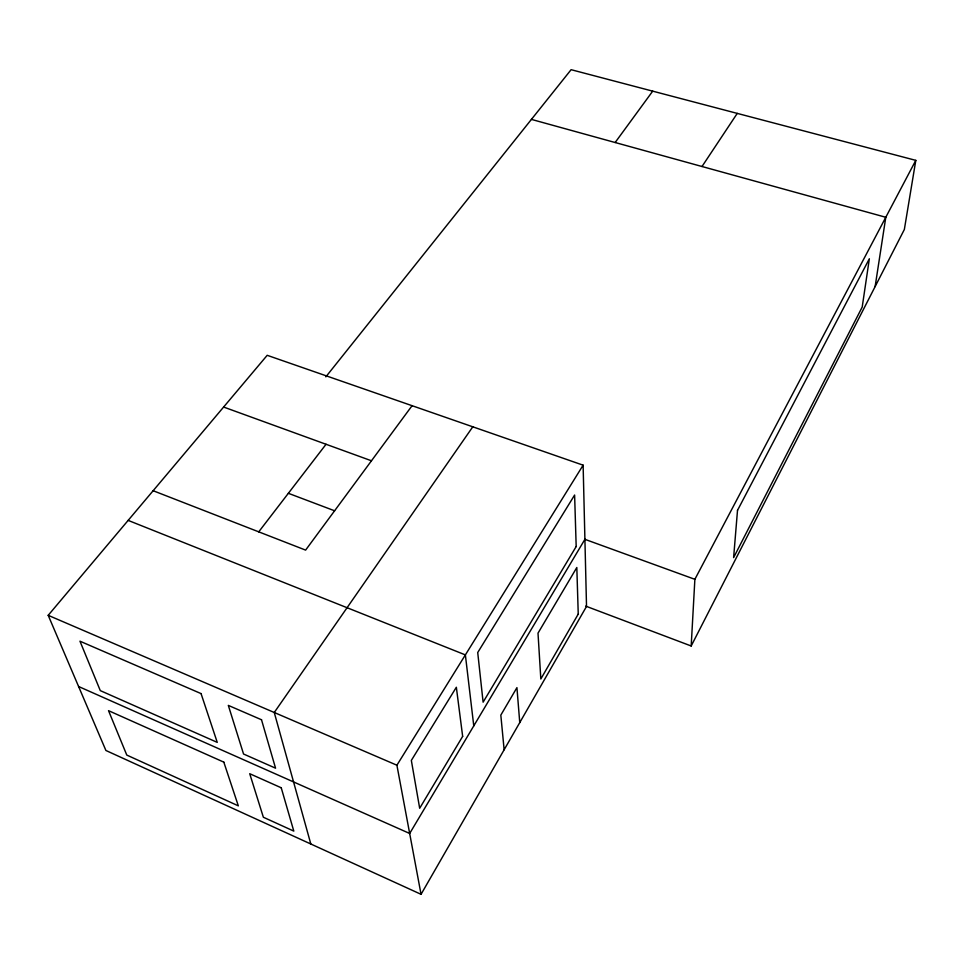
<?xml version="1.0" encoding="UTF-8"?>
<svg xmlns="http://www.w3.org/2000/svg" width="964" height="964" viewBox="0 0 964 964"><rect width="100%" height="100%" fill="white"/><g stroke="black" fill="none" stroke-linecap="round" stroke-linejoin="round"><path stroke-width="1.45" d="M585.63 606.091L691.188 645.988L694.875 579.316L915.8 160.361L571.11 69.685L325.844 376.852M875.131 286.573L885.796 217.274L531.417 119.391M915.8 160.361L904.353 229.48L691.188 645.988M421.051 894.315L586.522 606.428L583.124 465.178L267.197 355.306L48.2 615.321L105.907 750.486L421.051 894.315L396.903 765.211L583.124 465.178M584.907 539.322L409.676 833.474L78.59 686.501M702.009 166.507L737.255 113.391M472.794 426.799L274.258 712.492L310.818 844.006M615.153 142.515L652.712 91.146M412.086 405.687L305.612 550.107L153.143 490.724M258.726 531.851L326.049 444.271M223.624 407.049L371.465 460.78M584.63 539.225L694.875 579.316M288.357 493.303L334.604 510.787M128.152 520.391L465.371 654.905L473.77 725.88M48.2 615.321L396.903 765.211M504.136 749.775L500.822 715.119L516.933 687.633L519.753 722.602M737.508 510.366L733.616 557.614L862.202 307.07L869.347 258.762L737.508 510.366M578.243 614.092L540.828 678.981L538.008 633.155L576.821 567.507L578.243 614.092M462.66 736.376L419.677 808.266L411.339 760.415L456.346 687.26L462.66 736.376M576.183 546.54L483.109 702.178L477.722 652.532L574.616 495.038L576.183 546.54M201.054 693.598L79.964 641.193L100.28 690.61L217.249 742.376L201.054 693.598M261.509 719.759L228.323 705.395L243.555 754.017L275.559 768.175L261.509 719.759M223.817 762.138L108.522 710.661L126.778 755.065L238.325 805.844L223.817 762.138M281.235 787.781L249.724 773.718L263.365 817.243L293.803 831.101L281.235 787.781"/></g></svg>
